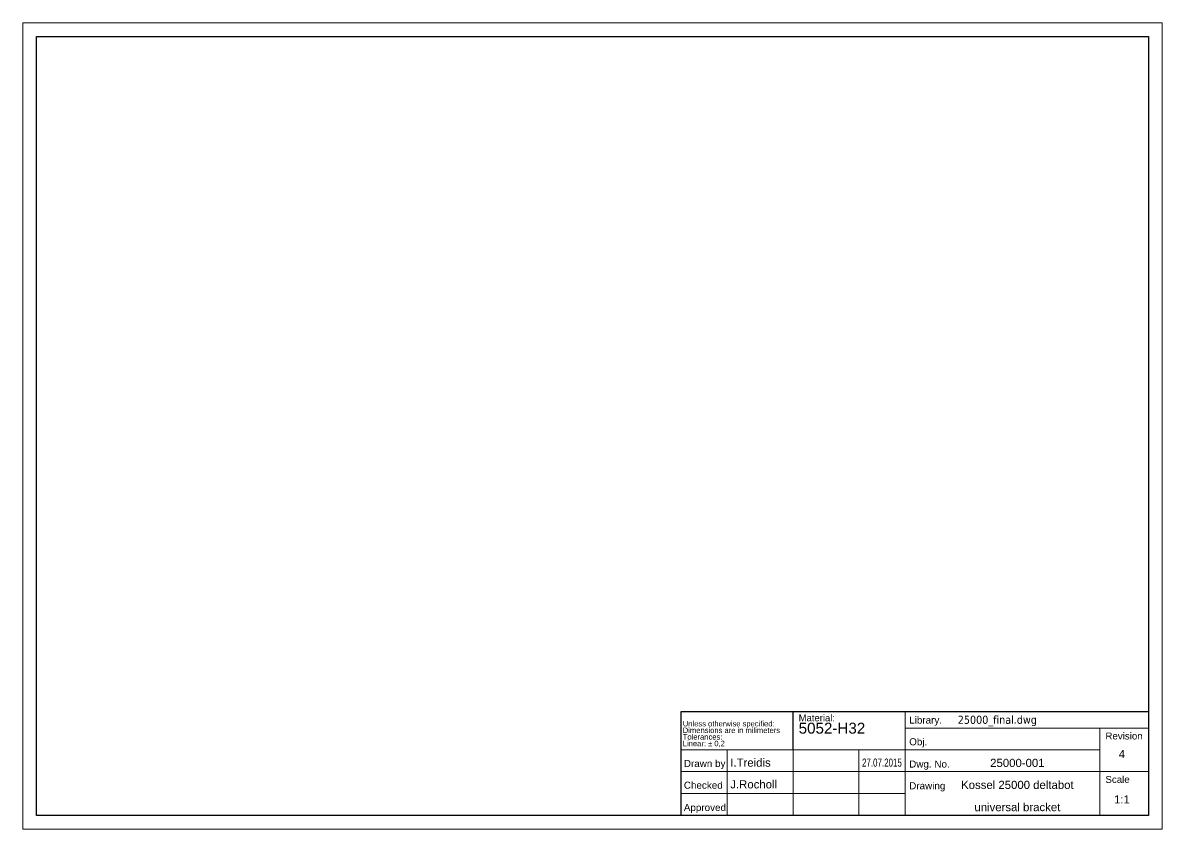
# Model space of a CAD drawing. Header units: millimetres. Extents: x -1183 to 567, y -229 to 859.
# Drawn here: x -1182.9 to -762.9, y 562.2 to 859.2 of the extents above; entities that cross this region are included whole.
import ezdxf
from ezdxf.enums import TextEntityAlignment as Align

# ---------------------------------------------------------------- set-up
doc = ezdxf.new("R2010")
doc.units = ezdxf.units.MM
doc.layers.add('Izmeri', color=1, linetype='Continuous', lineweight=25)
doc.layers.add('Neprintejas', color=2, linetype='Continuous', lineweight=15, plot=False)
doc.styles.add('ARIAL', font='Arial.ttf')
doc.styles.get("Standard").update_dxf_attribs({"font": 'arial.ttf'})

# ---------------------------------------------------------------- blocks, each defined once
blk = doc.blocks.new('A3')
for p, q in [((242.66, 43.4), (415, 43.4)), ((242.66, 5), (242.66, 43.4)), ((283.94, 29.2), (283.94, 43.4))]:
    blk.add_line(p, q)
at = {"lineweight": 15}
for p, q in [((325.22, 5), (325.22, 43.4)), ((325.22, 37.2), (415, 37.2)), ((397.01, 5), (397.01, 37.2)), ((242.66, 29.2), (325.22, 29.2)), ((259.66, 5), (259.66, 29.2)), ((283.94, 5), (283.94, 29.2)), ((308.22, 5), (308.22, 29.2)), ((325.22, 29.2), (397.01, 29.2)), ((242.66, 21.2), (325.22, 21.2)), ((325.22, 21.2), (415, 21.2)), ((242.66, 13.2), (325.22, 13.2))]:
    blk.add_line(p, q, dxfattribs=at)
blk.add_lwpolyline([(415, 5), (5, 5), (5, 292), (415, 292)], close=True)
at = {"layer": 'Neprintejas'}
blk.add_lwpolyline([(420, 0), (0, 0), (0, 297), (420, 297)], close=True, dxfattribs=at)
at = {"lineweight": 15, "style": 'ARIAL'}
for s, height, p in [('Library.', 2.6, (326.74, 38.9)), ('Obj.', 2.6, (326.74, 30.9)), ('Revision', 2.56, (399.08, 33.05)), ('Drawn by', 2.6, (243.67, 22.9)), ('Dwg. No.', 2.6, (326.74, 22.7)), ('Checked', 2.6, (243.67, 14.9)), ('Drawing', 2.6, (326.74, 14.7)), ('Scale', 2.56, (399.08, 17.05)), ('Approved', 2.6, (243.67, 6.7))]:
    blk.add_text(s, height=height, dxfattribs=at).set_placement(p)
at = {"lineweight": 15, "attachment_point": 8, "line_spacing_factor": 0.729225, "style": 'ARIAL'}
for s, insert, char_height, width in [('{\\pxql;Material: \\P\\H1.6x;5052-H32}', (307.75, 35.15), 2.5, 43.5097), ('{\\pxql;\\H0.34707x;Unless otherwise specified: Dimensions are in milimeters\\PTolerances: \\PLinear: ± 0,2}', (263.36, 30.2), 5.7595, 40.1483)]:
    blk.add_mtext(s, dxfattribs=dict(at, insert=insert, char_height=char_height, width=width))
at = {"lineweight": 15, "insert": (344.64, 39.82), "char_height": 3, "width": 67.5591, "attachment_point": 4, "style": 'ARIAL'}
blk.add_mtext('{\\fTahoma|b0|i0|c0|p34;\\C5;25000_final.dwg}', dxfattribs=at)
at = {"lineweight": 15}
for tag, p in [('1', (366.61, 32.52)), ('2', (366.61, 24.42)), ('5', (405.14, 27.67)), ('3', (366.61, 16.32)), ('4', (366.61, 8.12)), ('6', (405.14, 10.97))]:
    blk.add_attdef(tag, text='', height=3, dxfattribs=at).set_placement(p, align=Align.MIDDLE_CENTER)
for tag, p in [('7', (260.79, 24.52)), ('9', (260.79, 16.52)), ('10', (309.35, 16.52)), ('11', (260.79, 8.52)), ('12', (309.35, 8.52))]:
    blk.add_attdef(tag, text='', height=3, dxfattribs=at).set_placement(p, align=Align.MIDDLE_LEFT)
at = {"lineweight": 15, "width": 0.7}
blk.add_attdef('8', text='', height=3, dxfattribs=at).set_placement((309.35, 24.52), align=Align.MIDDLE_LEFT)

msp = doc.modelspace()

# ---------------------------------------------------------------- block references
ref = msp.add_blockref('A3', (-1182.904, 562.195))
ref.add_attrib('2', '25000-001', dxfattribs={"layer": 'Izmeri', "color": 5, "lineweight": 15, "height": 3}).set_placement((-816.293, 586.618), align=Align.MIDDLE_CENTER)
ref.add_attrib('3', 'Kossel 25000 deltabot', dxfattribs={"layer": 'Izmeri', "color": 5, "lineweight": 15, "height": 3}).set_placement((-816.293, 578.517), align=Align.MIDDLE_CENTER)
ref.add_attrib('4', 'universal bracket', dxfattribs={"layer": 'Izmeri', "color": 5, "lineweight": 15, "height": 3}).set_placement((-816.293, 570.319), align=Align.MIDDLE_CENTER)
ref.add_attrib('5', '4', dxfattribs={"layer": 'Izmeri', "color": 5, "lineweight": 15, "height": 3}).set_placement((-777.761, 589.866), align=Align.MIDDLE_CENTER)
ref.add_attrib('6', '1:1', dxfattribs={"layer": 'Izmeri', "color": 5, "lineweight": 15, "height": 3}).set_placement((-777.761, 573.166), align=Align.MIDDLE_CENTER)
ref.add_attrib('7', 'I.Treidis', dxfattribs={"layer": 'Izmeri', "color": 5, "lineweight": 15, "height": 3}).set_placement((-922.114, 586.716), align=Align.MIDDLE_LEFT)
ref.add_attrib('8', '27.07.2015', dxfattribs={"layer": 'Izmeri', "color": 5, "lineweight": 15, "height": 3, "width": 0.7}).set_placement((-873.556, 586.716), align=Align.MIDDLE_LEFT)
ref.add_attrib('9', 'J.Rocholl', dxfattribs={"layer": 'Izmeri', "color": 5, "lineweight": 15, "height": 3}).set_placement((-922.114, 578.716), align=Align.MIDDLE_LEFT)

doc.saveas('drawing.dxf')
